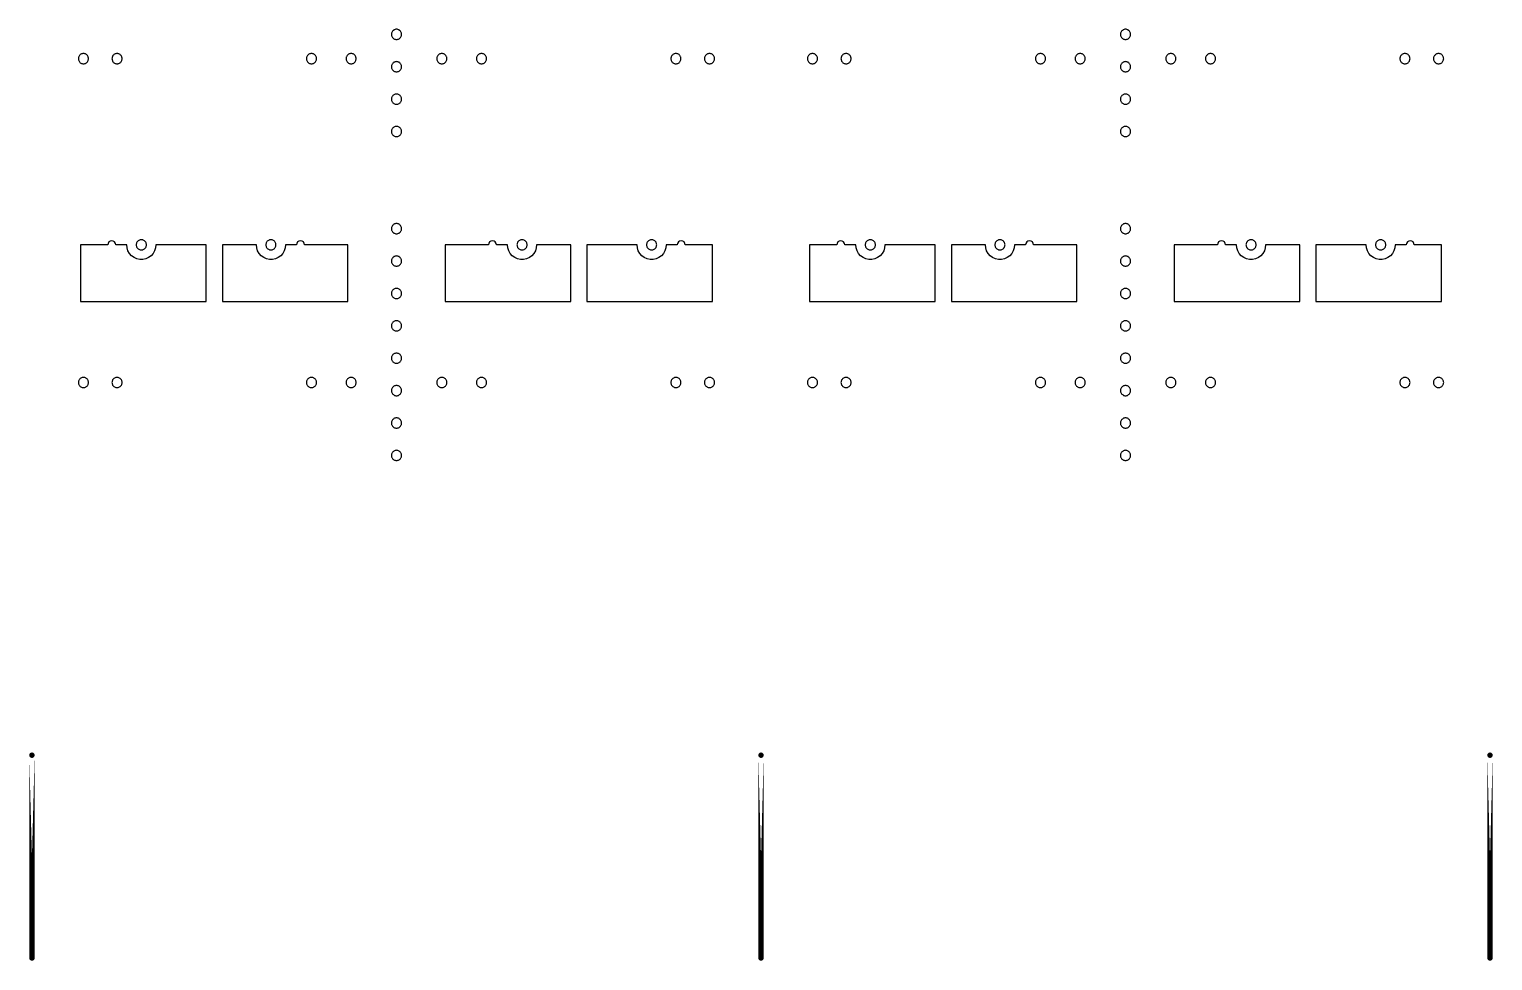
# Model space of a CAD drawing. Extents: x -100 to 100, y -100 to 100.
# Drawn here: x 10.74 to 32.38, y -64.24 to -50.46 of the extents above; entities that cross this region are included whole.
import ezdxf

# ---------------------------------------------------------------- set-up
doc = ezdxf.new("R2010")
doc.units = 0
doc.layers.get('0').update_dxf_attribs({"linetype": 'continuous'})
doc.layers.add('C3', color=7, linetype='continuous')

# ---------------------------------------------------------------- blocks, each defined once
blk = doc.blocks.new('LDI_XFL94-0512-011_C3_B1')
at = {"layer": 'C3'}
for points in [[(16.168, -53.338), (16.158, -53.339), (16.148, -53.341), (16.139, -53.344), (16.13, -53.348), (16.122, -53.354), (16.115, -53.36), (16.108, -53.368), (16.103, -53.376), (16.098, -53.384), (16.095, -53.394), (16.093, -53.403), (16.093, -53.413), (16.093, -53.423), (16.095, -53.433), (16.098, -53.442), (16.103, -53.451), (16.108, -53.459), (16.115, -53.466), (16.122, -53.473), (16.13, -53.478), (16.139, -53.482), (16.148, -53.486), (16.158, -53.488), (16.168, -53.488), (16.177, -53.488), (16.187, -53.486), (16.196, -53.482), (16.205, -53.478), (16.213, -53.473), (16.221, -53.466), (16.227, -53.459), (16.233, -53.451), (16.237, -53.442), (16.24, -53.433), (16.242, -53.423), (16.243, -53.413), (16.242, -53.403), (16.24, -53.394), (16.237, -53.384), (16.233, -53.376), (16.227, -53.368), (16.221, -53.36), (16.213, -53.354), (16.205, -53.348), (16.196, -53.344), (16.187, -53.341), (16.177, -53.339), (16.168, -53.338)], [(26.946, -53.338), (26.936, -53.339), (26.927, -53.341), (26.917, -53.344), (26.909, -53.348), (26.9, -53.354), (26.893, -53.36), (26.887, -53.368), (26.881, -53.376), (26.877, -53.384), (26.874, -53.394), (26.872, -53.403), (26.871, -53.413), (26.872, -53.423), (26.874, -53.433), (26.877, -53.442), (26.881, -53.451), (26.887, -53.459), (26.893, -53.466), (26.9, -53.473), (26.909, -53.478), (26.917, -53.482), (26.927, -53.486), (26.936, -53.488), (26.946, -53.488), (26.956, -53.488), (26.966, -53.486), (26.975, -53.482), (26.984, -53.478), (26.992, -53.473), (26.999, -53.466), (27.006, -53.459), (27.011, -53.451), (27.015, -53.442), (27.019, -53.433), (27.02, -53.423), (27.021, -53.413), (27.02, -53.403), (27.019, -53.394), (27.015, -53.384), (27.011, -53.376), (27.006, -53.368), (26.999, -53.36), (26.992, -53.354), (26.984, -53.348), (26.975, -53.344), (26.966, -53.341), (26.956, -53.339), (26.946, -53.338)], [(12.018, -53.653), (12.013, -53.63), (12, -53.61), (11.981, -53.597), (11.958, -53.593), (11.935, -53.597), (11.916, -53.61), (11.903, -53.63), (11.898, -53.653), (11.497, -53.653), (11.497, -54.491), (13.353, -54.491), (13.353, -53.653), (12.611, -53.653), (12.606, -53.698), (12.592, -53.74), (12.57, -53.779), (12.539, -53.813), (12.503, -53.839), (12.462, -53.858), (12.418, -53.867), (12.373, -53.867), (12.329, -53.858), (12.287, -53.839), (12.251, -53.813), (12.221, -53.779), (12.198, -53.74), (12.184, -53.698), (12.18, -53.653), (12.018, -53.653)], [(12.395, -53.578), (12.385, -53.578), (12.376, -53.58), (12.367, -53.583), (12.358, -53.588), (12.35, -53.593), (12.342, -53.6), (12.336, -53.607), (12.33, -53.615), (12.326, -53.624), (12.323, -53.633), (12.321, -53.643), (12.32, -53.653), (12.321, -53.662), (12.323, -53.672), (12.326, -53.681), (12.33, -53.69), (12.336, -53.698), (12.342, -53.706), (12.35, -53.712), (12.358, -53.718), (12.367, -53.722), (12.376, -53.725), (12.385, -53.727), (12.395, -53.728), (12.405, -53.727), (12.415, -53.725), (12.424, -53.722), (12.433, -53.718), (12.441, -53.712), (12.448, -53.706), (12.455, -53.698), (12.46, -53.69), (12.465, -53.681), (12.468, -53.672), (12.47, -53.662), (12.47, -53.653), (12.47, -53.643), (12.468, -53.633), (12.465, -53.624), (12.46, -53.615), (12.455, -53.607), (12.448, -53.6), (12.441, -53.593), (12.433, -53.588), (12.424, -53.583), (12.415, -53.58), (12.405, -53.578), (12.395, -53.578)], [(13.593, -54.491), (15.449, -54.491), (15.449, -53.653), (14.808, -53.653), (14.804, -53.63), (14.791, -53.61), (14.771, -53.597), (14.749, -53.593), (14.726, -53.597), (14.706, -53.61), (14.693, -53.63), (14.689, -53.653), (14.527, -53.653), (14.522, -53.698), (14.508, -53.74), (14.486, -53.779), (14.456, -53.813), (14.419, -53.839), (14.378, -53.858), (14.334, -53.867), (14.289, -53.867), (14.245, -53.858), (14.204, -53.839), (14.167, -53.813), (14.137, -53.779), (14.114, -53.74), (14.101, -53.698), (14.096, -53.653), (13.593, -53.653), (13.593, -54.491)], [(14.311, -53.578), (14.302, -53.578), (14.292, -53.58), (14.283, -53.583), (14.274, -53.588), (14.266, -53.593), (14.258, -53.6), (14.252, -53.607), (14.246, -53.615), (14.242, -53.624), (14.239, -53.633), (14.237, -53.643), (14.236, -53.653), (14.237, -53.662), (14.239, -53.672), (14.242, -53.681), (14.246, -53.69), (14.252, -53.698), (14.258, -53.706), (14.266, -53.712), (14.274, -53.718), (14.283, -53.722), (14.292, -53.725), (14.302, -53.727), (14.311, -53.728), (14.321, -53.727), (14.331, -53.725), (14.34, -53.722), (14.349, -53.718), (14.357, -53.712), (14.364, -53.706), (14.371, -53.698), (14.376, -53.69), (14.381, -53.681), (14.384, -53.672), (14.386, -53.662), (14.386, -53.653), (14.386, -53.643), (14.384, -53.633), (14.381, -53.624), (14.376, -53.615), (14.371, -53.607), (14.364, -53.6), (14.357, -53.593), (14.349, -53.588), (14.34, -53.583), (14.331, -53.58), (14.321, -53.578), (14.311, -53.578)], [(18.743, -53.653), (18.24, -53.653), (18.235, -53.698), (18.221, -53.74), (18.198, -53.779), (18.168, -53.813), (18.132, -53.839), (18.091, -53.858), (18.046, -53.867), (18.001, -53.867), (17.957, -53.858), (17.916, -53.839), (17.88, -53.813), (17.85, -53.779), (17.827, -53.74), (17.813, -53.698), (17.808, -53.653), (17.647, -53.653), (17.642, -53.63), (17.629, -53.61), (17.61, -53.597), (17.587, -53.593), (17.564, -53.597), (17.544, -53.61), (17.532, -53.63), (17.527, -53.653), (16.886, -53.653), (16.886, -54.491), (18.743, -54.491), (18.743, -53.653)], [(18.024, -53.578), (18.014, -53.578), (18.005, -53.58), (17.995, -53.583), (17.986, -53.588), (17.978, -53.593), (17.971, -53.6), (17.964, -53.607), (17.959, -53.615), (17.955, -53.624), (17.952, -53.633), (17.95, -53.643), (17.949, -53.653), (17.95, -53.662), (17.952, -53.672), (17.955, -53.681), (17.959, -53.69), (17.964, -53.698), (17.971, -53.706), (17.978, -53.712), (17.986, -53.718), (17.995, -53.722), (18.005, -53.725), (18.014, -53.727), (18.024, -53.728), (18.034, -53.727), (18.043, -53.725), (18.053, -53.722), (18.061, -53.718), (18.07, -53.712), (18.077, -53.706), (18.083, -53.698), (18.089, -53.69), (18.093, -53.681), (18.096, -53.672), (18.098, -53.662), (18.099, -53.653), (18.098, -53.643), (18.096, -53.633), (18.093, -53.624), (18.089, -53.615), (18.083, -53.607), (18.077, -53.6), (18.07, -53.593), (18.061, -53.588), (18.053, -53.583), (18.043, -53.58), (18.034, -53.578), (18.024, -53.578)], [(20.156, -53.653), (20.151, -53.698), (20.137, -53.74), (20.115, -53.779), (20.084, -53.813), (20.048, -53.839), (20.007, -53.858), (19.963, -53.867), (19.918, -53.867), (19.874, -53.858), (19.832, -53.839), (19.796, -53.813), (19.766, -53.779), (19.743, -53.74), (19.729, -53.698), (19.725, -53.653), (18.982, -53.653), (18.982, -54.491), (20.838, -54.491), (20.838, -53.653), (20.437, -53.653), (20.433, -53.63), (20.42, -53.61), (20.4, -53.597), (20.377, -53.593), (20.354, -53.597), (20.335, -53.61), (20.322, -53.63), (20.317, -53.653), (20.156, -53.653)], [(19.94, -53.578), (19.93, -53.578), (19.921, -53.58), (19.911, -53.583), (19.903, -53.588), (19.894, -53.593), (19.887, -53.6), (19.881, -53.607), (19.875, -53.615), (19.871, -53.624), (19.868, -53.633), (19.866, -53.643), (19.865, -53.653), (19.866, -53.662), (19.868, -53.672), (19.871, -53.681), (19.875, -53.69), (19.881, -53.698), (19.887, -53.706), (19.894, -53.712), (19.903, -53.718), (19.911, -53.722), (19.921, -53.725), (19.93, -53.727), (19.94, -53.728), (19.95, -53.727), (19.96, -53.725), (19.969, -53.722), (19.978, -53.718), (19.986, -53.712), (19.993, -53.706), (20, -53.698), (20.005, -53.69), (20.009, -53.681), (20.013, -53.672), (20.014, -53.662), (20.015, -53.653), (20.014, -53.643), (20.013, -53.633), (20.009, -53.624), (20.005, -53.615), (20, -53.607), (19.993, -53.6), (19.986, -53.593), (19.978, -53.588), (19.969, -53.583), (19.96, -53.58), (19.95, -53.578), (19.94, -53.578)], [(22.796, -53.653), (22.792, -53.63), (22.779, -53.61), (22.759, -53.597), (22.737, -53.593), (22.714, -53.597), (22.694, -53.61), (22.681, -53.63), (22.677, -53.653), (22.275, -53.653), (22.275, -54.491), (24.132, -54.491), (24.132, -53.653), (23.389, -53.653), (23.385, -53.698), (23.371, -53.74), (23.348, -53.779), (23.318, -53.813), (23.281, -53.839), (23.24, -53.858), (23.196, -53.867), (23.151, -53.867), (23.107, -53.858), (23.066, -53.839), (23.029, -53.813), (22.999, -53.779), (22.977, -53.74), (22.963, -53.698), (22.958, -53.653), (22.796, -53.653)], [(23.174, -53.578), (23.164, -53.578), (23.154, -53.58), (23.145, -53.583), (23.136, -53.588), (23.128, -53.593), (23.121, -53.6), (23.114, -53.607), (23.109, -53.615), (23.104, -53.624), (23.101, -53.633), (23.099, -53.643), (23.099, -53.653), (23.099, -53.662), (23.101, -53.672), (23.104, -53.681), (23.109, -53.69), (23.114, -53.698), (23.121, -53.706), (23.128, -53.712), (23.136, -53.718), (23.145, -53.722), (23.154, -53.725), (23.164, -53.727), (23.174, -53.728), (23.183, -53.727), (23.193, -53.725), (23.202, -53.722), (23.211, -53.718), (23.219, -53.712), (23.227, -53.706), (23.233, -53.698), (23.239, -53.69), (23.243, -53.681), (23.246, -53.672), (23.248, -53.662), (23.249, -53.653), (23.248, -53.643), (23.246, -53.633), (23.243, -53.624), (23.239, -53.615), (23.233, -53.607), (23.227, -53.6), (23.219, -53.593), (23.211, -53.588), (23.202, -53.583), (23.193, -53.58), (23.183, -53.578), (23.174, -53.578)], [(24.371, -54.491), (26.228, -54.491), (26.228, -53.653), (25.587, -53.653), (25.582, -53.63), (25.569, -53.61), (25.55, -53.597), (25.527, -53.593), (25.504, -53.597), (25.485, -53.61), (25.472, -53.63), (25.467, -53.653), (25.305, -53.653), (25.301, -53.698), (25.287, -53.74), (25.264, -53.779), (25.234, -53.813), (25.198, -53.839), (25.156, -53.858), (25.112, -53.867), (25.067, -53.867), (25.023, -53.858), (24.982, -53.839), (24.946, -53.813), (24.915, -53.779), (24.893, -53.74), (24.879, -53.698), (24.874, -53.653), (24.371, -53.653), (24.371, -54.491)], [(25.09, -53.578), (25.08, -53.578), (25.07, -53.58), (25.061, -53.583), (25.052, -53.588), (25.044, -53.593), (25.037, -53.6), (25.03, -53.607), (25.025, -53.615), (25.021, -53.624), (25.017, -53.633), (25.015, -53.643), (25.015, -53.653), (25.015, -53.662), (25.017, -53.672), (25.021, -53.681), (25.025, -53.69), (25.03, -53.698), (25.037, -53.706), (25.044, -53.712), (25.052, -53.718), (25.061, -53.722), (25.07, -53.725), (25.08, -53.727), (25.09, -53.728), (25.1, -53.727), (25.109, -53.725), (25.119, -53.722), (25.127, -53.718), (25.135, -53.712), (25.143, -53.706), (25.149, -53.698), (25.155, -53.69), (25.159, -53.681), (25.162, -53.672), (25.164, -53.662), (25.165, -53.653), (25.164, -53.643), (25.162, -53.633), (25.159, -53.624), (25.155, -53.615), (25.149, -53.607), (25.143, -53.6), (25.135, -53.593), (25.127, -53.588), (25.119, -53.583), (25.109, -53.58), (25.1, -53.578), (25.09, -53.578)], [(29.521, -53.653), (29.018, -53.653), (29.013, -53.698), (28.999, -53.74), (28.977, -53.779), (28.947, -53.813), (28.91, -53.839), (28.869, -53.858), (28.825, -53.867), (28.78, -53.867), (28.736, -53.858), (28.695, -53.839), (28.658, -53.813), (28.628, -53.779), (28.605, -53.74), (28.592, -53.698), (28.587, -53.653), (28.425, -53.653), (28.421, -53.63), (28.408, -53.61), (28.388, -53.597), (28.365, -53.593), (28.342, -53.597), (28.323, -53.61), (28.31, -53.63), (28.305, -53.653), (27.665, -53.653), (27.665, -54.491), (29.521, -54.491), (29.521, -53.653)], [(28.802, -53.578), (28.793, -53.578), (28.783, -53.58), (28.774, -53.583), (28.765, -53.588), (28.757, -53.593), (28.749, -53.6), (28.743, -53.607), (28.737, -53.615), (28.733, -53.624), (28.73, -53.633), (28.728, -53.643), (28.727, -53.653), (28.728, -53.662), (28.73, -53.672), (28.733, -53.681), (28.737, -53.69), (28.743, -53.698), (28.749, -53.706), (28.757, -53.712), (28.765, -53.718), (28.774, -53.722), (28.783, -53.725), (28.793, -53.727), (28.802, -53.728), (28.812, -53.727), (28.822, -53.725), (28.831, -53.722), (28.84, -53.718), (28.848, -53.712), (28.855, -53.706), (28.862, -53.698), (28.867, -53.69), (28.872, -53.681), (28.875, -53.672), (28.877, -53.662), (28.877, -53.653), (28.877, -53.643), (28.875, -53.633), (28.872, -53.624), (28.867, -53.615), (28.862, -53.607), (28.855, -53.6), (28.848, -53.593), (28.84, -53.588), (28.831, -53.583), (28.822, -53.58), (28.812, -53.578), (28.802, -53.578)], [(30.934, -53.653), (30.929, -53.698), (30.915, -53.74), (30.893, -53.779), (30.863, -53.813), (30.826, -53.839), (30.785, -53.858), (30.741, -53.867), (30.696, -53.867), (30.652, -53.858), (30.611, -53.839), (30.574, -53.813), (30.544, -53.779), (30.522, -53.74), (30.508, -53.698), (30.503, -53.653), (29.76, -53.653), (29.76, -54.491), (31.617, -54.491), (31.617, -53.653), (31.216, -53.653), (31.211, -53.63), (31.198, -53.61), (31.179, -53.597), (31.156, -53.593), (31.133, -53.597), (31.113, -53.61), (31.1, -53.63), (31.096, -53.653), (30.934, -53.653)], [(30.719, -53.578), (30.709, -53.578), (30.699, -53.58), (30.69, -53.583), (30.681, -53.588), (30.673, -53.593), (30.666, -53.6), (30.659, -53.607), (30.654, -53.615), (30.649, -53.624), (30.646, -53.633), (30.644, -53.643), (30.644, -53.653), (30.644, -53.662), (30.646, -53.672), (30.649, -53.681), (30.654, -53.69), (30.659, -53.698), (30.666, -53.706), (30.673, -53.712), (30.681, -53.718), (30.69, -53.722), (30.699, -53.725), (30.709, -53.727), (30.719, -53.728), (30.728, -53.727), (30.738, -53.725), (30.747, -53.722), (30.756, -53.718), (30.764, -53.712), (30.772, -53.706), (30.778, -53.698), (30.784, -53.69), (30.788, -53.681), (30.791, -53.672), (30.793, -53.662), (30.794, -53.653), (30.793, -53.643), (30.791, -53.633), (30.788, -53.624), (30.784, -53.615), (30.778, -53.607), (30.772, -53.6), (30.764, -53.593), (30.756, -53.588), (30.747, -53.583), (30.738, -53.58), (30.728, -53.578), (30.719, -53.578)], [(16.168, -53.817), (16.158, -53.818), (16.148, -53.82), (16.139, -53.823), (16.13, -53.827), (16.122, -53.833), (16.115, -53.839), (16.108, -53.847), (16.103, -53.855), (16.098, -53.864), (16.095, -53.873), (16.093, -53.882), (16.093, -53.892), (16.093, -53.902), (16.095, -53.912), (16.098, -53.921), (16.103, -53.93), (16.108, -53.938), (16.115, -53.945), (16.122, -53.952), (16.13, -53.957), (16.139, -53.962), (16.148, -53.965), (16.158, -53.967), (16.168, -53.967), (16.177, -53.967), (16.187, -53.965), (16.196, -53.962), (16.205, -53.957), (16.213, -53.952), (16.221, -53.945), (16.227, -53.938), (16.233, -53.93), (16.237, -53.921), (16.24, -53.912), (16.242, -53.902), (16.243, -53.892), (16.242, -53.882), (16.24, -53.873), (16.237, -53.864), (16.233, -53.855), (16.227, -53.847), (16.221, -53.839), (16.213, -53.833), (16.205, -53.827), (16.196, -53.823), (16.187, -53.82), (16.177, -53.818), (16.168, -53.817)], [(26.946, -53.817), (26.936, -53.818), (26.927, -53.82), (26.917, -53.823), (26.909, -53.827), (26.9, -53.833), (26.893, -53.839), (26.887, -53.847), (26.881, -53.855), (26.877, -53.864), (26.874, -53.873), (26.872, -53.882), (26.871, -53.892), (26.872, -53.902), (26.874, -53.912), (26.877, -53.921), (26.881, -53.93), (26.887, -53.938), (26.893, -53.945), (26.9, -53.952), (26.909, -53.957), (26.917, -53.962), (26.927, -53.965), (26.936, -53.967), (26.946, -53.967), (26.956, -53.967), (26.966, -53.965), (26.975, -53.962), (26.984, -53.957), (26.992, -53.952), (26.999, -53.945), (27.006, -53.938), (27.011, -53.93), (27.015, -53.921), (27.019, -53.912), (27.02, -53.902), (27.021, -53.892), (27.02, -53.882), (27.019, -53.873), (27.015, -53.864), (27.011, -53.855), (27.006, -53.847), (26.999, -53.839), (26.992, -53.833), (26.984, -53.827), (26.975, -53.823), (26.966, -53.82), (26.956, -53.818), (26.946, -53.817)], [(16.168, -54.296), (16.158, -54.297), (16.148, -54.299), (16.139, -54.302), (16.13, -54.306), (16.122, -54.312), (16.115, -54.318), (16.108, -54.326), (16.103, -54.334), (16.098, -54.343), (16.095, -54.352), (16.093, -54.361), (16.093, -54.371), (16.093, -54.381), (16.095, -54.391), (16.098, -54.4), (16.103, -54.409), (16.108, -54.417), (16.115, -54.424), (16.122, -54.431), (16.13, -54.436), (16.139, -54.441), (16.148, -54.444), (16.158, -54.446), (16.168, -54.446), (16.177, -54.446), (16.187, -54.444), (16.196, -54.441), (16.205, -54.436), (16.213, -54.431), (16.221, -54.424), (16.227, -54.417), (16.233, -54.409), (16.237, -54.4), (16.24, -54.391), (16.242, -54.381), (16.243, -54.371), (16.242, -54.361), (16.24, -54.352), (16.237, -54.343), (16.233, -54.334), (16.227, -54.326), (16.221, -54.318), (16.213, -54.312), (16.205, -54.306), (16.196, -54.302), (16.187, -54.299), (16.177, -54.297), (16.168, -54.296)], [(26.946, -54.296), (26.936, -54.297), (26.927, -54.299), (26.917, -54.302), (26.909, -54.306), (26.9, -54.312), (26.893, -54.318), (26.887, -54.326), (26.881, -54.334), (26.877, -54.343), (26.874, -54.352), (26.872, -54.361), (26.871, -54.371), (26.872, -54.381), (26.874, -54.391), (26.877, -54.4), (26.881, -54.409), (26.887, -54.417), (26.893, -54.424), (26.9, -54.431), (26.909, -54.436), (26.917, -54.441), (26.927, -54.444), (26.936, -54.446), (26.946, -54.446), (26.956, -54.446), (26.966, -54.444), (26.975, -54.441), (26.984, -54.436), (26.992, -54.431), (26.999, -54.424), (27.006, -54.417), (27.011, -54.409), (27.015, -54.4), (27.019, -54.391), (27.02, -54.381), (27.021, -54.371), (27.02, -54.361), (27.019, -54.352), (27.015, -54.343), (27.011, -54.334), (27.006, -54.326), (26.999, -54.318), (26.992, -54.312), (26.984, -54.306), (26.975, -54.302), (26.966, -54.299), (26.956, -54.297), (26.946, -54.296)], [(16.168, -54.775), (16.158, -54.776), (16.148, -54.778), (16.139, -54.781), (16.13, -54.785), (16.122, -54.791), (16.115, -54.797), (16.108, -54.805), (16.103, -54.813), (16.098, -54.822), (16.095, -54.831), (16.093, -54.841), (16.093, -54.85), (16.093, -54.86), (16.095, -54.87), (16.098, -54.879), (16.103, -54.888), (16.108, -54.896), (16.115, -54.903), (16.122, -54.91), (16.13, -54.915), (16.139, -54.92), (16.148, -54.923), (16.158, -54.925), (16.168, -54.925), (16.177, -54.925), (16.187, -54.923), (16.196, -54.92), (16.205, -54.915), (16.213, -54.91), (16.221, -54.903), (16.227, -54.896), (16.233, -54.888), (16.237, -54.879), (16.24, -54.87), (16.242, -54.86), (16.243, -54.85), (16.242, -54.841), (16.24, -54.831), (16.237, -54.822), (16.233, -54.813), (16.227, -54.805), (16.221, -54.797), (16.213, -54.791), (16.205, -54.785), (16.196, -54.781), (16.187, -54.778), (16.177, -54.776), (16.168, -54.775)], [(26.946, -54.775), (26.936, -54.776), (26.927, -54.778), (26.917, -54.781), (26.909, -54.785), (26.9, -54.791), (26.893, -54.797), (26.887, -54.805), (26.881, -54.813), (26.877, -54.822), (26.874, -54.831), (26.872, -54.841), (26.871, -54.85), (26.872, -54.86), (26.874, -54.87), (26.877, -54.879), (26.881, -54.888), (26.887, -54.896), (26.893, -54.903), (26.9, -54.91), (26.909, -54.915), (26.917, -54.92), (26.927, -54.923), (26.936, -54.925), (26.946, -54.925), (26.956, -54.925), (26.966, -54.923), (26.975, -54.92), (26.984, -54.915), (26.992, -54.91), (26.999, -54.903), (27.006, -54.896), (27.011, -54.888), (27.015, -54.879), (27.019, -54.87), (27.02, -54.86), (27.021, -54.85), (27.02, -54.841), (27.019, -54.831), (27.015, -54.822), (27.011, -54.813), (27.006, -54.805), (26.999, -54.797), (26.992, -54.791), (26.984, -54.785), (26.975, -54.781), (26.966, -54.778), (26.956, -54.776), (26.946, -54.775)], [(16.168, -55.254), (16.158, -55.255), (16.148, -55.257), (16.139, -55.26), (16.13, -55.264), (16.122, -55.27), (16.115, -55.276), (16.108, -55.284), (16.103, -55.292), (16.098, -55.301), (16.095, -55.31), (16.093, -55.32), (16.093, -55.329), (16.093, -55.339), (16.095, -55.349), (16.098, -55.358), (16.103, -55.367), (16.108, -55.375), (16.115, -55.382), (16.122, -55.389), (16.13, -55.394), (16.139, -55.399), (16.148, -55.402), (16.158, -55.404), (16.168, -55.404), (16.177, -55.404), (16.187, -55.402), (16.196, -55.399), (16.205, -55.394), (16.213, -55.389), (16.221, -55.382), (16.227, -55.375), (16.233, -55.367), (16.237, -55.358), (16.24, -55.349), (16.242, -55.339), (16.243, -55.329), (16.242, -55.32), (16.24, -55.31), (16.237, -55.301), (16.233, -55.292), (16.227, -55.284), (16.221, -55.276), (16.213, -55.27), (16.205, -55.264), (16.196, -55.26), (16.187, -55.257), (16.177, -55.255), (16.168, -55.254)], [(26.946, -55.254), (26.936, -55.255), (26.927, -55.257), (26.917, -55.26), (26.909, -55.264), (26.9, -55.27), (26.893, -55.276), (26.887, -55.284), (26.881, -55.292), (26.877, -55.301), (26.874, -55.31), (26.872, -55.32), (26.871, -55.329), (26.872, -55.339), (26.874, -55.349), (26.877, -55.358), (26.881, -55.367), (26.887, -55.375), (26.893, -55.382), (26.9, -55.389), (26.909, -55.394), (26.917, -55.399), (26.927, -55.402), (26.936, -55.404), (26.946, -55.404), (26.956, -55.404), (26.966, -55.402), (26.975, -55.399), (26.984, -55.394), (26.992, -55.389), (26.999, -55.382), (27.006, -55.375), (27.011, -55.367), (27.015, -55.358), (27.019, -55.349), (27.02, -55.339), (27.021, -55.329), (27.02, -55.32), (27.019, -55.31), (27.015, -55.301), (27.011, -55.292), (27.006, -55.284), (26.999, -55.276), (26.992, -55.27), (26.984, -55.264), (26.975, -55.26), (26.966, -55.257), (26.956, -55.255), (26.946, -55.254)], [(11.539, -55.614), (11.529, -55.614), (11.52, -55.616), (11.51, -55.619), (11.501, -55.624), (11.493, -55.629), (11.486, -55.636), (11.479, -55.643), (11.474, -55.651), (11.47, -55.66), (11.466, -55.669), (11.465, -55.679), (11.464, -55.689), (11.465, -55.698), (11.466, -55.708), (11.47, -55.717), (11.474, -55.726), (11.479, -55.734), (11.486, -55.742), (11.493, -55.748), (11.501, -55.754), (11.51, -55.758), (11.52, -55.761), (11.529, -55.763), (11.539, -55.764), (11.549, -55.763), (11.558, -55.761), (11.568, -55.758), (11.576, -55.754), (11.585, -55.748), (11.592, -55.742), (11.598, -55.734), (11.604, -55.726), (11.608, -55.717), (11.611, -55.708), (11.613, -55.698), (11.614, -55.689), (11.613, -55.679), (11.611, -55.669), (11.608, -55.66), (11.604, -55.651), (11.598, -55.643), (11.592, -55.636), (11.585, -55.629), (11.576, -55.624), (11.568, -55.619), (11.558, -55.616), (11.549, -55.614), (11.539, -55.614)], [(12.036, -55.614), (12.026, -55.614), (12.017, -55.616), (12.007, -55.619), (11.998, -55.624), (11.99, -55.629), (11.983, -55.636), (11.976, -55.643), (11.971, -55.651), (11.967, -55.66), (11.963, -55.669), (11.962, -55.679), (11.961, -55.689), (11.962, -55.698), (11.963, -55.708), (11.967, -55.717), (11.971, -55.726), (11.976, -55.734), (11.983, -55.742), (11.99, -55.748), (11.998, -55.754), (12.007, -55.758), (12.017, -55.761), (12.026, -55.763), (12.036, -55.764), (12.046, -55.763), (12.055, -55.761), (12.065, -55.758), (12.073, -55.754), (12.082, -55.748), (12.089, -55.742), (12.095, -55.734), (12.101, -55.726), (12.105, -55.717), (12.108, -55.708), (12.11, -55.698), (12.111, -55.689), (12.11, -55.679), (12.108, -55.669), (12.105, -55.66), (12.101, -55.651), (12.095, -55.643), (12.089, -55.636), (12.082, -55.629), (12.073, -55.624), (12.065, -55.619), (12.055, -55.616), (12.046, -55.614), (12.036, -55.614)], [(14.91, -55.614), (14.9, -55.614), (14.891, -55.616), (14.881, -55.619), (14.873, -55.624), (14.865, -55.629), (14.857, -55.636), (14.851, -55.643), (14.845, -55.651), (14.841, -55.66), (14.838, -55.669), (14.836, -55.679), (14.835, -55.689), (14.836, -55.698), (14.838, -55.708), (14.841, -55.717), (14.845, -55.726), (14.851, -55.734), (14.857, -55.742), (14.865, -55.748), (14.873, -55.754), (14.881, -55.758), (14.891, -55.761), (14.9, -55.763), (14.91, -55.764), (14.92, -55.763), (14.93, -55.761), (14.939, -55.758), (14.948, -55.754), (14.956, -55.748), (14.963, -55.742), (14.97, -55.734), (14.975, -55.726), (14.979, -55.717), (14.983, -55.708), (14.985, -55.698), (14.985, -55.689), (14.985, -55.679), (14.983, -55.669), (14.979, -55.66), (14.975, -55.651), (14.97, -55.643), (14.963, -55.636), (14.956, -55.629), (14.948, -55.624), (14.939, -55.619), (14.93, -55.616), (14.92, -55.614), (14.91, -55.614)], [(15.497, -55.614), (15.487, -55.614), (15.478, -55.616), (15.468, -55.619), (15.46, -55.624), (15.451, -55.629), (15.444, -55.636), (15.438, -55.643), (15.432, -55.651), (15.428, -55.66), (15.425, -55.669), (15.423, -55.679), (15.422, -55.689), (15.423, -55.698), (15.425, -55.708), (15.428, -55.717), (15.432, -55.726), (15.438, -55.734), (15.444, -55.742), (15.451, -55.748), (15.46, -55.754), (15.468, -55.758), (15.478, -55.761), (15.487, -55.763), (15.497, -55.764), (15.507, -55.763), (15.516, -55.761), (15.526, -55.758), (15.535, -55.754), (15.543, -55.748), (15.55, -55.742), (15.557, -55.734), (15.562, -55.726), (15.566, -55.717), (15.569, -55.708), (15.571, -55.698), (15.572, -55.689), (15.571, -55.679), (15.569, -55.669), (15.566, -55.66), (15.562, -55.651), (15.557, -55.643), (15.55, -55.636), (15.543, -55.629), (15.535, -55.624), (15.526, -55.619), (15.516, -55.616), (15.507, -55.614), (15.497, -55.614)], [(16.168, -55.733), (16.158, -55.734), (16.148, -55.736), (16.139, -55.739), (16.13, -55.743), (16.122, -55.749), (16.115, -55.755), (16.108, -55.763), (16.103, -55.771), (16.098, -55.78), (16.095, -55.789), (16.093, -55.799), (16.093, -55.808), (16.093, -55.818), (16.095, -55.828), (16.098, -55.837), (16.103, -55.846), (16.108, -55.854), (16.115, -55.861), (16.122, -55.868), (16.13, -55.873), (16.139, -55.878), (16.148, -55.881), (16.158, -55.883), (16.168, -55.883), (16.177, -55.883), (16.187, -55.881), (16.196, -55.878), (16.205, -55.873), (16.213, -55.868), (16.221, -55.861), (16.227, -55.854), (16.233, -55.846), (16.237, -55.837), (16.24, -55.828), (16.242, -55.818), (16.243, -55.808), (16.242, -55.799), (16.24, -55.789), (16.237, -55.78), (16.233, -55.771), (16.227, -55.763), (16.221, -55.755), (16.213, -55.749), (16.205, -55.743), (16.196, -55.739), (16.187, -55.736), (16.177, -55.734), (16.168, -55.733)], [(16.838, -55.614), (16.829, -55.614), (16.819, -55.616), (16.81, -55.619), (16.801, -55.624), (16.793, -55.629), (16.785, -55.636), (16.779, -55.643), (16.773, -55.651), (16.769, -55.66), (16.766, -55.669), (16.764, -55.679), (16.763, -55.689), (16.764, -55.698), (16.766, -55.708), (16.769, -55.717), (16.773, -55.726), (16.779, -55.734), (16.785, -55.742), (16.793, -55.748), (16.801, -55.754), (16.81, -55.758), (16.819, -55.761), (16.829, -55.763), (16.838, -55.764), (16.848, -55.763), (16.858, -55.761), (16.867, -55.758), (16.876, -55.754), (16.884, -55.748), (16.891, -55.742), (16.898, -55.734), (16.903, -55.726), (16.908, -55.717), (16.911, -55.708), (16.913, -55.698), (16.913, -55.689), (16.913, -55.679), (16.911, -55.669), (16.908, -55.66), (16.903, -55.651), (16.898, -55.643), (16.891, -55.636), (16.884, -55.629), (16.876, -55.624), (16.867, -55.619), (16.858, -55.616), (16.848, -55.614), (16.838, -55.614)], [(17.425, -55.614), (17.415, -55.614), (17.406, -55.616), (17.396, -55.619), (17.388, -55.624), (17.379, -55.629), (17.372, -55.636), (17.366, -55.643), (17.36, -55.651), (17.356, -55.66), (17.353, -55.669), (17.351, -55.679), (17.35, -55.689), (17.351, -55.698), (17.353, -55.708), (17.356, -55.717), (17.36, -55.726), (17.366, -55.734), (17.372, -55.742), (17.379, -55.748), (17.388, -55.754), (17.396, -55.758), (17.406, -55.761), (17.415, -55.763), (17.425, -55.764), (17.435, -55.763), (17.445, -55.761), (17.454, -55.758), (17.463, -55.754), (17.471, -55.748), (17.478, -55.742), (17.485, -55.734), (17.49, -55.726), (17.494, -55.717), (17.498, -55.708), (17.5, -55.698), (17.5, -55.689), (17.5, -55.679), (17.498, -55.669), (17.494, -55.66), (17.49, -55.651), (17.485, -55.643), (17.478, -55.636), (17.471, -55.629), (17.463, -55.624), (17.454, -55.619), (17.445, -55.616), (17.435, -55.614), (17.425, -55.614)], [(20.299, -55.614), (20.29, -55.614), (20.28, -55.616), (20.271, -55.619), (20.262, -55.624), (20.254, -55.629), (20.246, -55.636), (20.24, -55.643), (20.234, -55.651), (20.23, -55.66), (20.227, -55.669), (20.225, -55.679), (20.224, -55.689), (20.225, -55.698), (20.227, -55.708), (20.23, -55.717), (20.234, -55.726), (20.24, -55.734), (20.246, -55.742), (20.254, -55.748), (20.262, -55.754), (20.271, -55.758), (20.28, -55.761), (20.29, -55.763), (20.299, -55.764), (20.309, -55.763), (20.319, -55.761), (20.328, -55.758), (20.337, -55.754), (20.345, -55.748), (20.352, -55.742), (20.359, -55.734), (20.364, -55.726), (20.369, -55.717), (20.372, -55.708), (20.374, -55.698), (20.374, -55.689), (20.374, -55.679), (20.372, -55.669), (20.369, -55.66), (20.364, -55.651), (20.359, -55.643), (20.352, -55.636), (20.345, -55.629), (20.337, -55.624), (20.328, -55.619), (20.319, -55.616), (20.309, -55.614), (20.299, -55.614)], [(20.796, -55.614), (20.787, -55.614), (20.777, -55.616), (20.768, -55.619), (20.759, -55.624), (20.751, -55.629), (20.743, -55.636), (20.737, -55.643), (20.731, -55.651), (20.727, -55.66), (20.724, -55.669), (20.722, -55.679), (20.721, -55.689), (20.722, -55.698), (20.724, -55.708), (20.727, -55.717), (20.731, -55.726), (20.737, -55.734), (20.743, -55.742), (20.751, -55.748), (20.759, -55.754), (20.768, -55.758), (20.777, -55.761), (20.787, -55.763), (20.796, -55.764), (20.806, -55.763), (20.816, -55.761), (20.825, -55.758), (20.834, -55.754), (20.842, -55.748), (20.849, -55.742), (20.856, -55.734), (20.861, -55.726), (20.866, -55.717), (20.869, -55.708), (20.871, -55.698), (20.871, -55.689), (20.871, -55.679), (20.869, -55.669), (20.866, -55.66), (20.861, -55.651), (20.856, -55.643), (20.849, -55.636), (20.842, -55.629), (20.834, -55.624), (20.825, -55.619), (20.816, -55.616), (20.806, -55.614), (20.796, -55.614)], [(22.317, -55.614), (22.308, -55.614), (22.298, -55.616), (22.289, -55.619), (22.28, -55.624), (22.272, -55.629), (22.264, -55.636), (22.258, -55.643), (22.252, -55.651), (22.248, -55.66), (22.245, -55.669), (22.243, -55.679), (22.242, -55.689), (22.243, -55.698), (22.245, -55.708), (22.248, -55.717), (22.252, -55.726), (22.258, -55.734), (22.264, -55.742), (22.272, -55.748), (22.28, -55.754), (22.289, -55.758), (22.298, -55.761), (22.308, -55.763), (22.317, -55.764), (22.327, -55.763), (22.337, -55.761), (22.346, -55.758), (22.355, -55.754), (22.363, -55.748), (22.37, -55.742), (22.377, -55.734), (22.382, -55.726), (22.387, -55.717), (22.39, -55.708), (22.392, -55.698), (22.392, -55.689), (22.392, -55.679), (22.39, -55.669), (22.387, -55.66), (22.382, -55.651), (22.377, -55.643), (22.37, -55.636), (22.363, -55.629), (22.355, -55.624), (22.346, -55.619), (22.337, -55.616), (22.327, -55.614), (22.317, -55.614)], [(22.814, -55.614), (22.805, -55.614), (22.795, -55.616), (22.786, -55.619), (22.777, -55.624), (22.769, -55.629), (22.761, -55.636), (22.755, -55.643), (22.749, -55.651), (22.745, -55.66), (22.742, -55.669), (22.74, -55.679), (22.739, -55.689), (22.74, -55.698), (22.742, -55.708), (22.745, -55.717), (22.749, -55.726), (22.755, -55.734), (22.761, -55.742), (22.769, -55.748), (22.777, -55.754), (22.786, -55.758), (22.795, -55.761), (22.805, -55.763), (22.814, -55.764), (22.824, -55.763), (22.834, -55.761), (22.843, -55.758), (22.852, -55.754), (22.86, -55.748), (22.867, -55.742), (22.874, -55.734), (22.879, -55.726), (22.884, -55.717), (22.887, -55.708), (22.889, -55.698), (22.889, -55.689), (22.889, -55.679), (22.887, -55.669), (22.884, -55.66), (22.879, -55.651), (22.874, -55.643), (22.867, -55.636), (22.86, -55.629), (22.852, -55.624), (22.843, -55.619), (22.834, -55.616), (22.824, -55.614), (22.814, -55.614)], [(25.689, -55.614), (25.679, -55.614), (25.669, -55.616), (25.66, -55.619), (25.651, -55.624), (25.643, -55.629), (25.636, -55.636), (25.629, -55.643), (25.624, -55.651), (25.619, -55.66), (25.616, -55.669), (25.614, -55.679), (25.614, -55.689), (25.614, -55.698), (25.616, -55.708), (25.619, -55.717), (25.624, -55.726), (25.629, -55.734), (25.636, -55.742), (25.643, -55.748), (25.651, -55.754), (25.66, -55.758), (25.669, -55.761), (25.679, -55.763), (25.689, -55.764), (25.698, -55.763), (25.708, -55.761), (25.717, -55.758), (25.726, -55.754), (25.734, -55.748), (25.742, -55.742), (25.748, -55.734), (25.754, -55.726), (25.758, -55.717), (25.761, -55.708), (25.763, -55.698), (25.764, -55.689), (25.763, -55.679), (25.761, -55.669), (25.758, -55.66), (25.754, -55.651), (25.748, -55.643), (25.742, -55.636), (25.734, -55.629), (25.726, -55.624), (25.717, -55.619), (25.708, -55.616), (25.698, -55.614), (25.689, -55.614)], [(26.275, -55.614), (26.266, -55.614), (26.256, -55.616), (26.247, -55.619), (26.238, -55.624), (26.23, -55.629), (26.222, -55.636), (26.216, -55.643), (26.21, -55.651), (26.206, -55.66), (26.203, -55.669), (26.201, -55.679), (26.2, -55.689), (26.201, -55.698), (26.203, -55.708), (26.206, -55.717), (26.21, -55.726), (26.216, -55.734), (26.222, -55.742), (26.23, -55.748), (26.238, -55.754), (26.247, -55.758), (26.256, -55.761), (26.266, -55.763), (26.275, -55.764), (26.285, -55.763), (26.295, -55.761), (26.304, -55.758), (26.313, -55.754), (26.321, -55.748), (26.328, -55.742), (26.335, -55.734), (26.34, -55.726), (26.345, -55.717), (26.348, -55.708), (26.35, -55.698), (26.35, -55.689), (26.35, -55.679), (26.348, -55.669), (26.345, -55.66), (26.34, -55.651), (26.335, -55.643), (26.328, -55.636), (26.321, -55.629), (26.313, -55.624), (26.304, -55.619), (26.295, -55.616), (26.285, -55.614), (26.275, -55.614)], [(26.946, -55.733), (26.936, -55.734), (26.927, -55.736), (26.917, -55.739), (26.909, -55.743), (26.9, -55.749), (26.893, -55.755), (26.887, -55.763), (26.881, -55.771), (26.877, -55.78), (26.874, -55.789), (26.872, -55.799), (26.871, -55.808), (26.872, -55.818), (26.874, -55.828), (26.877, -55.837), (26.881, -55.846), (26.887, -55.854), (26.893, -55.861), (26.9, -55.868), (26.909, -55.873), (26.917, -55.878), (26.927, -55.881), (26.936, -55.883), (26.946, -55.883), (26.956, -55.883), (26.966, -55.881), (26.975, -55.878), (26.984, -55.873), (26.992, -55.868), (26.999, -55.861), (27.006, -55.854), (27.011, -55.846), (27.015, -55.837), (27.019, -55.828), (27.02, -55.818), (27.021, -55.808), (27.02, -55.799), (27.019, -55.789), (27.015, -55.78), (27.011, -55.771), (27.006, -55.763), (26.999, -55.755), (26.992, -55.749), (26.984, -55.743), (26.975, -55.739), (26.966, -55.736), (26.956, -55.734), (26.946, -55.733)], [(27.617, -55.614), (27.607, -55.614), (27.597, -55.616), (27.588, -55.619), (27.579, -55.624), (27.571, -55.629), (27.564, -55.636), (27.557, -55.643), (27.552, -55.651), (27.547, -55.66), (27.544, -55.669), (27.542, -55.679), (27.542, -55.689), (27.542, -55.698), (27.544, -55.708), (27.547, -55.717), (27.552, -55.726), (27.557, -55.734), (27.564, -55.742), (27.571, -55.748), (27.579, -55.754), (27.588, -55.758), (27.597, -55.761), (27.607, -55.763), (27.617, -55.764), (27.627, -55.763), (27.636, -55.761), (27.645, -55.758), (27.654, -55.754), (27.662, -55.748), (27.67, -55.742), (27.676, -55.734), (27.682, -55.726), (27.686, -55.717), (27.689, -55.708), (27.691, -55.698), (27.692, -55.689), (27.691, -55.679), (27.689, -55.669), (27.686, -55.66), (27.682, -55.651), (27.676, -55.643), (27.67, -55.636), (27.662, -55.629), (27.654, -55.624), (27.645, -55.619), (27.636, -55.616), (27.627, -55.614), (27.617, -55.614)], [(28.204, -55.614), (28.194, -55.614), (28.184, -55.616), (28.175, -55.619), (28.166, -55.624), (28.158, -55.629), (28.151, -55.636), (28.144, -55.643), (28.139, -55.651), (28.134, -55.66), (28.131, -55.669), (28.129, -55.679), (28.129, -55.689), (28.129, -55.698), (28.131, -55.708), (28.134, -55.717), (28.139, -55.726), (28.144, -55.734), (28.151, -55.742), (28.158, -55.748), (28.166, -55.754), (28.175, -55.758), (28.184, -55.761), (28.194, -55.763), (28.204, -55.764), (28.213, -55.763), (28.223, -55.761), (28.232, -55.758), (28.241, -55.754), (28.249, -55.748), (28.257, -55.742), (28.263, -55.734), (28.269, -55.726), (28.273, -55.717), (28.276, -55.708), (28.278, -55.698), (28.279, -55.689), (28.278, -55.679), (28.276, -55.669), (28.273, -55.66), (28.269, -55.651), (28.263, -55.643), (28.257, -55.636), (28.249, -55.629), (28.241, -55.624), (28.232, -55.619), (28.223, -55.616), (28.213, -55.614), (28.204, -55.614)], [(31.078, -55.614), (31.068, -55.614), (31.058, -55.616), (31.049, -55.619), (31.04, -55.624), (31.032, -55.629), (31.025, -55.636), (31.018, -55.643), (31.013, -55.651), (31.009, -55.66), (31.005, -55.669), (31.003, -55.679), (31.003, -55.689), (31.003, -55.698), (31.005, -55.708), (31.009, -55.717), (31.013, -55.726), (31.018, -55.734), (31.025, -55.742), (31.032, -55.748), (31.04, -55.754), (31.049, -55.758), (31.058, -55.761), (31.068, -55.763), (31.078, -55.764), (31.088, -55.763), (31.097, -55.761), (31.107, -55.758), (31.115, -55.754), (31.124, -55.748), (31.131, -55.742), (31.137, -55.734), (31.143, -55.726), (31.147, -55.717), (31.15, -55.708), (31.152, -55.698), (31.153, -55.689), (31.152, -55.679), (31.15, -55.669), (31.147, -55.66), (31.143, -55.651), (31.137, -55.643), (31.131, -55.636), (31.124, -55.629), (31.115, -55.624), (31.107, -55.619), (31.097, -55.616), (31.088, -55.614), (31.078, -55.614)], [(31.575, -55.614), (31.565, -55.614), (31.555, -55.616), (31.546, -55.619), (31.537, -55.624), (31.529, -55.629), (31.522, -55.636), (31.515, -55.643), (31.51, -55.651), (31.506, -55.66), (31.502, -55.669), (31.5, -55.679), (31.5, -55.689), (31.5, -55.698), (31.502, -55.708), (31.506, -55.717), (31.51, -55.726), (31.515, -55.734), (31.522, -55.742), (31.529, -55.748), (31.537, -55.754), (31.546, -55.758), (31.555, -55.761), (31.565, -55.763), (31.575, -55.764), (31.585, -55.763), (31.594, -55.761), (31.604, -55.758), (31.612, -55.754), (31.621, -55.748), (31.628, -55.742), (31.634, -55.734), (31.64, -55.726), (31.644, -55.717), (31.647, -55.708), (31.649, -55.698), (31.65, -55.689), (31.649, -55.679), (31.647, -55.669), (31.644, -55.66), (31.64, -55.651), (31.634, -55.643), (31.628, -55.636), (31.621, -55.629), (31.612, -55.624), (31.604, -55.619), (31.594, -55.616), (31.585, -55.614), (31.575, -55.614)], [(16.168, -56.212), (16.158, -56.213), (16.148, -56.215), (16.139, -56.218), (16.13, -56.222), (16.122, -56.228), (16.115, -56.234), (16.108, -56.242), (16.103, -56.25), (16.098, -56.259), (16.095, -56.268), (16.093, -56.278), (16.093, -56.287), (16.093, -56.297), (16.095, -56.307), (16.098, -56.316), (16.103, -56.325), (16.108, -56.333), (16.115, -56.34), (16.122, -56.347), (16.13, -56.352), (16.139, -56.357), (16.148, -56.36), (16.158, -56.362), (16.168, -56.362), (16.177, -56.362), (16.187, -56.36), (16.196, -56.357), (16.205, -56.352), (16.213, -56.347), (16.221, -56.34), (16.227, -56.333), (16.233, -56.325), (16.237, -56.316), (16.24, -56.307), (16.242, -56.297), (16.243, -56.287), (16.242, -56.278), (16.24, -56.268), (16.237, -56.259), (16.233, -56.25), (16.227, -56.242), (16.221, -56.234), (16.213, -56.228), (16.205, -56.222), (16.196, -56.218), (16.187, -56.215), (16.177, -56.213), (16.168, -56.212)], [(26.946, -56.212), (26.936, -56.213), (26.927, -56.215), (26.917, -56.218), (26.909, -56.222), (26.9, -56.228), (26.893, -56.234), (26.887, -56.242), (26.881, -56.25), (26.877, -56.259), (26.874, -56.268), (26.872, -56.278), (26.871, -56.287), (26.872, -56.297), (26.874, -56.307), (26.877, -56.316), (26.881, -56.325), (26.887, -56.333), (26.893, -56.34), (26.9, -56.347), (26.909, -56.352), (26.917, -56.357), (26.927, -56.36), (26.936, -56.362), (26.946, -56.362), (26.956, -56.362), (26.966, -56.36), (26.975, -56.357), (26.984, -56.352), (26.992, -56.347), (26.999, -56.34), (27.006, -56.333), (27.011, -56.325), (27.015, -56.316), (27.019, -56.307), (27.02, -56.297), (27.021, -56.287), (27.02, -56.278), (27.019, -56.268), (27.015, -56.259), (27.011, -56.25), (27.006, -56.242), (26.999, -56.234), (26.992, -56.228), (26.984, -56.222), (26.975, -56.218), (26.966, -56.215), (26.956, -56.213), (26.946, -56.212)], [(16.168, -56.691), (16.158, -56.692), (16.148, -56.694), (16.139, -56.697), (16.13, -56.702), (16.122, -56.707), (16.115, -56.713), (16.108, -56.721), (16.103, -56.729), (16.098, -56.738), (16.095, -56.747), (16.093, -56.757), (16.093, -56.766), (16.093, -56.776), (16.095, -56.786), (16.098, -56.795), (16.103, -56.804), (16.108, -56.812), (16.115, -56.82), (16.122, -56.826), (16.13, -56.831), (16.139, -56.836), (16.148, -56.839), (16.158, -56.841), (16.168, -56.841), (16.177, -56.841), (16.187, -56.839), (16.196, -56.836), (16.205, -56.831), (16.213, -56.826), (16.221, -56.82), (16.227, -56.812), (16.233, -56.804), (16.237, -56.795), (16.24, -56.786), (16.242, -56.776), (16.243, -56.766), (16.242, -56.757), (16.24, -56.747), (16.237, -56.738), (16.233, -56.729), (16.227, -56.721), (16.221, -56.713), (16.213, -56.707), (16.205, -56.702), (16.196, -56.697), (16.187, -56.694), (16.177, -56.692), (16.168, -56.691)], [(26.946, -56.691), (26.936, -56.692), (26.927, -56.694), (26.917, -56.697), (26.909, -56.702), (26.9, -56.707), (26.893, -56.713), (26.887, -56.721), (26.881, -56.729), (26.877, -56.738), (26.874, -56.747), (26.872, -56.757), (26.871, -56.766), (26.872, -56.776), (26.874, -56.786), (26.877, -56.795), (26.881, -56.804), (26.887, -56.812), (26.893, -56.82), (26.9, -56.826), (26.909, -56.831), (26.917, -56.836), (26.927, -56.839), (26.936, -56.841), (26.946, -56.841), (26.956, -56.841), (26.966, -56.839), (26.975, -56.836), (26.984, -56.831), (26.992, -56.826), (26.999, -56.82), (27.006, -56.812), (27.011, -56.804), (27.015, -56.795), (27.019, -56.786), (27.02, -56.776), (27.021, -56.766), (27.02, -56.757), (27.019, -56.747), (27.015, -56.738), (27.011, -56.729), (27.006, -56.721), (26.999, -56.713), (26.992, -56.707), (26.984, -56.702), (26.975, -56.697), (26.966, -56.694), (26.956, -56.692), (26.946, -56.691)]]:
    blk.add_lwpolyline(points, close=True, dxfattribs=at)
blk = doc.blocks.new('cutlineendpoint')
at = {"const_width": 0.04}
blk.add_lwpolyline([(-0.02, 0, 1), (0.02, 0, 1)], format="xyb", close=True, dxfattribs=at)

msp = doc.modelspace()

# ---------------------------------------------------------------- linework, layer by layer
at = {"layer": 'C3', "const_width": 0.08}
for points in [[(10.778, -61.2), (10.778, -64.2)], [(21.557, -61.2), (21.557, -64.2)], [(32.335, -61.2), (32.335, -64.2)]]:
    msp.add_lwpolyline(points, close=True, dxfattribs=at)

# ---------------------------------------------------------------- block references
at = {"layer": 'C3'}
for name, p in [('LDI_XFL94-0512-011_C3_B1', (0, 4.79)), ('LDI_XFL94-0512-011_C3_B1', (0, 0)), ('cutlineendpoint', (10.778, -61.2)), ('cutlineendpoint', (21.557, -61.2)), ('cutlineendpoint', (32.335, -61.2)), ('cutlineendpoint', (10.778, -64.2)), ('cutlineendpoint', (21.557, -64.2)), ('cutlineendpoint', (32.335, -64.2))]:
    msp.add_blockref(name, p, dxfattribs=at)

doc.saveas('drawing.dxf')
